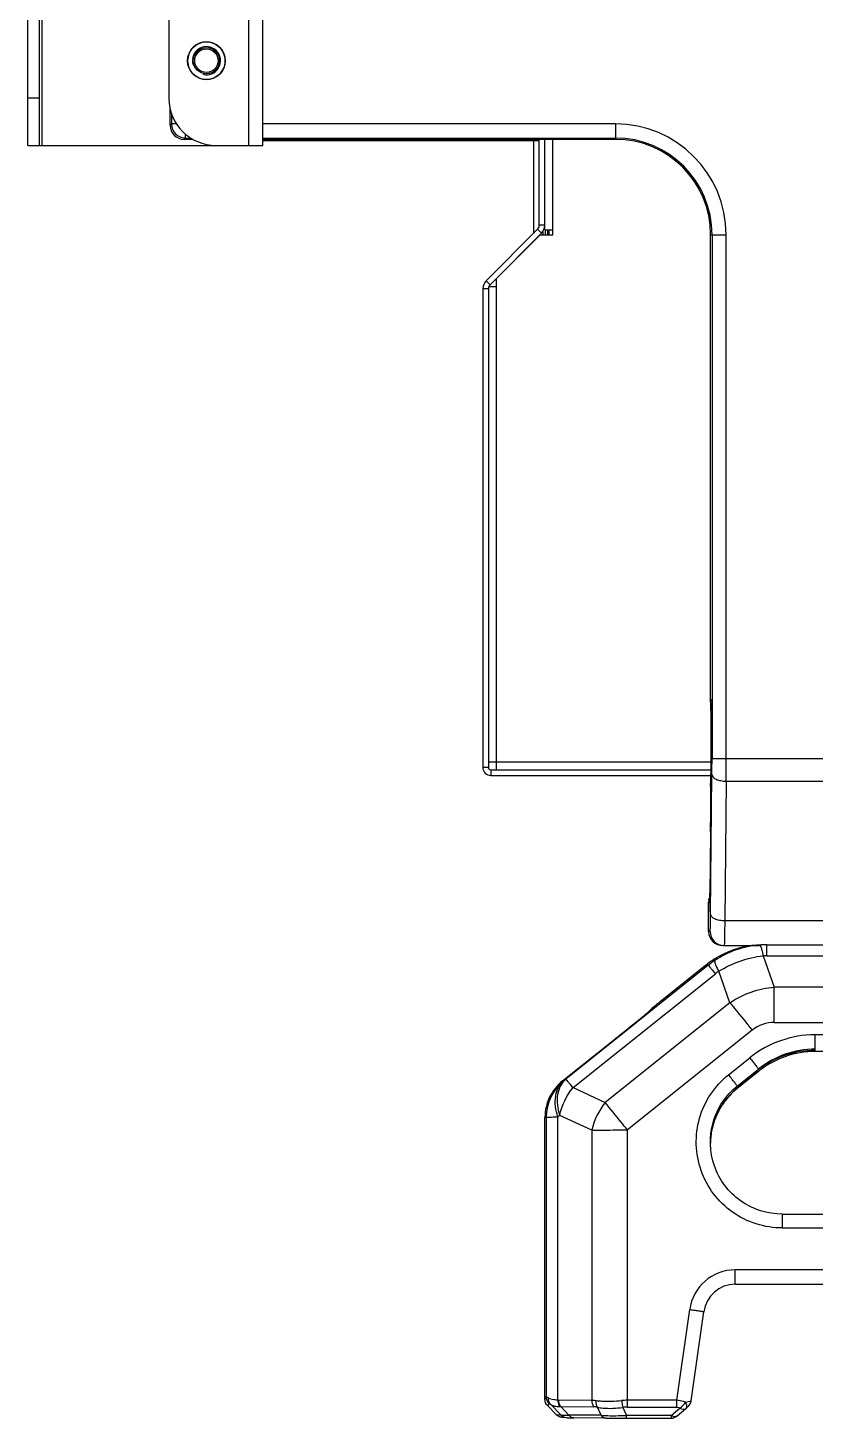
# Model space of a CAD drawing. Header units: millimetres. Extents: x 10297564 to 11610295, y -9287743 to -8409454.
# Drawn here: x 10505168 to 10508529, y -9102465 to -9096532 of the extents above; entities that cross this region are included whole.
import ezdxf

# ---------------------------------------------------------------- set-up
doc = ezdxf.new("R2010")
doc.units = ezdxf.units.MM
doc.header["$LTSCALE"] = 100
doc.layers.add('-0', color=7, linetype='Continuous')

# ---------------------------------------------------------------- blocks, each defined once
blk = doc.blocks.new('인버터 외형도')
at = {"layer": '-0', "linetype": 'Continuous'}
for p, q in [((102020.5, 38367.8), (102020.5, 43604.9)), ((102058.1, 38367.8), (102058.1, 43604.9)), ((102065.6, 43604.9), (102065.6, 38367.8)), ((102727.8, 38367.8), (102727.8, 43604.9)), ((102772.9, 38367.8), (102772.9, 43604.9)), ((102471.9, 43454.4), (102471.9, 38518.3)), ((102058.1, 38518.3), (102020.5, 38518.3)), ((102476, 38432.1), (102476, 38485.2)), ((102480.4, 38469.7), (102480.4, 38436.4)), ((102480.4, 38436.4), (102476, 38432.1)), ((102496.2, 38436.4), (102480.4, 38436.4)), ((102525.5, 38391.3), (102525.5, 38403.4)), ((103901.6, 38436.4), (102772.9, 38436.4)), ((103901.6, 38436.4), (103901.6, 38387)), ((102020.5, 38367.8), (102772.9, 38367.8)), ((102525.4, 38391.3), (102521.1, 38387)), ((102549.8, 38387), (102521.1, 38387)), ((102525.4, 38391.3), (102541.8, 38391.3)), ((102772.9, 38391.3), (103901.6, 38391.3)), ((103901.6, 38387), (102772.9, 38387)), ((102772.9, 38383), (103657.8, 38383)), ((103639.3, 38383), (103639.3, 38085.9)), ((103657.8, 38111.9), (103657.8, 38387)), ((103675.9, 38111.9), (103675.9, 38387)), ((103701.4, 38081.9), (103701.4, 38387)), ((103652.5, 38099.1), (103487.8, 37934.4)), ((103665.3, 38086.4), (103652.5, 38099.1)), ((103675.9, 38111.9), (103657.8, 38111.9)), ((103669.4, 38091.4), (103669.4, 38081.9)), ((103675.9, 38097), (103675.9, 38111.9)), ((103675.9, 38097), (103701.4, 38097)), ((103676.9, 38097), (103676.9, 38081.9)), ((103683.9, 38097), (103683.9, 38081.9)), ((103688.4, 38097), (103688.4, 38081.9)), ((103665.3, 38086.4), (103500.6, 37921.7)), ((103660.8, 38081.9), (103520.9, 37942)), ((103660.8, 38081.9), (103701.4, 38081.9)), ((104206.6, 38081.9), (104256.1, 38081.9)), ((104206.6, 36596.4), (104206.6, 38081.9)), ((104211, 38081.9), (104211, 36403.2)), ((104256.1, 36404.4), (104256.1, 38081.9)), ((103500.6, 37921.7), (103487.8, 37934.4)), ((103497, 37916.4), (103520.9, 37916.4)), ((103520.9, 36369.3), (103520.9, 37942)), ((103495.3, 37908.9), (103477.2, 37908.9)), ((103477.2, 37908.9), (103477.2, 36376.9)), ((103495.3, 37908.9), (103495.3, 36376.9)), ((104206.7, 36587.4), (104206.7, 36586.2)), ((104206.8, 36578.9), (104206.8, 36578.7)), ((104207, 36573.7), (104207, 36574.3)), ((104207, 36574.1), (104207, 36574.2)), ((104207, 36573.6), (104207, 36573.7)), ((104208.2, 36530.8), (104208.1, 36533.8)), ((104208.6, 36454.7), (104208.6, 36459.2)), ((104256.1, 36404.4), (104211, 36404.4)), ((104211, 36403.2), (104211, 36404.4)), ((104804.5, 36404.4), (104256.1, 36404.4)), ((103495.3, 36376.9), (103477.2, 36376.9)), ((103495.3, 36394.9), (104208.3, 36394.9)), ((103502.8, 36369.3), (104207.9, 36369.3)), ((103502.8, 36369.3), (103502.8, 36351.3)), ((104208.1, 36379.9), (104208.2, 36382.7)), ((103502.8, 36351.3), (104207.5, 36351.3)), ((104206.6, 35907.3), (104210.8, 36354.3)), ((104206.7, 36321.3), (104206.6, 36200.5)), ((104206.9, 36336.9), (104206.8, 36334.1)), ((104207, 36339.5), (104207, 36339.6)), ((104207, 36338.9), (104207, 36339.5)), ((104207, 36339.1), (104207, 36339.2)), ((104255.9, 36332.8), (104251.7, 35885.8)), ((104255.9, 36332.8), (104759.4, 36332.8)), ((104206.5, 36169.4), (104203.9, 35970.1)), ((104203.9, 35970.1), (104203.8, 35965.3)), ((104203.8, 35961.9), (104203.8, 35962.9)), ((104204, 35974), (104204, 35974.1)), ((104204, 35973.5), (104204, 35974)), ((104200.1, 35852), (104200.1, 35914.9)), ((104200.7, 35952.5), (104203.2, 35952.5)), ((104759.4, 35885.8), (104251.7, 35885.8)), ((104204.9, 35852), (104200.1, 35852)), ((104245.2, 35806.9), (104362.4, 35806.9)), ((104386.7, 35809.5), (107052.1, 35809.5)), ((104386.7, 35774.4), (104386.7, 35809.5)), ((104198.7, 35743.6), (103743.1, 35379.1)), ((104046.6, 35628.4), (104190.6, 35743.6)), ((104198.7, 35743.6), (104190.6, 35743.6)), ((104374.6, 35774), (104410.4, 35673.8)), ((104386.7, 35774.4), (104384.2, 35774.4)), ((104386.7, 35774.4), (105795.7, 35774.4)), ((103766, 35352.1), (104221.7, 35716.6)), ((104268.3, 35623.9), (104232.4, 35724.4)), ((105791.5, 35673.8), (104410.4, 35673.8)), ((104410.4, 35561), (104410.4, 35673.8)), ((104268.3, 35623.9), (103869.2, 35304.6)), ((104014.6, 35600.9), (104014.4, 35600.7)), ((104014.8, 35601.9), (104014.6, 35600.9)), ((104410.4, 35561), (105854.9, 35561)), ((104339.4, 35536), (103940.2, 35216.7)), ((106392.2, 35521.2), (104541.4, 35521.2)), ((104541.4, 35475.3), (104541.4, 35521.2)), ((103732.5, 35373.5), (103899.9, 35507.4)), ((104541.4, 35467.8), (104541.4, 35475.3)), ((105147.7, 35467.8), (104541.4, 35467.8)), ((104263.8, 35393.3), (104331.8, 35447.7)), ((103737, 35374.4), (103743.1, 35379.1)), ((104285.5, 35350.9), (104353.5, 35405.3)), ((104292, 35357.3), (104360, 35411.7)), ((104360, 35404.2), (104292, 35349.8)), ((104353.5, 35405.3), (104360, 35404.2)), ((103732.5, 35373.5), (103737, 35374.4)), ((103766, 35352.1), (103869.2, 35304.6)), ((104292, 35349.8), (104285.7, 35350.9)), ((103680.5, 35256.9), (103676.1, 35256.1)), ((103676.1, 34355), (103676.1, 35256.1)), ((103680.5, 35256.9), (103680.5, 34362.5)), ((103723.3, 35263.3), (103717.3, 35258.6)), ((103717.3, 34353.2), (103717.3, 35258.6)), ((103826.5, 35215.8), (103723.3, 35263.3)), ((103826.5, 35215.8), (103826.5, 34352)), ((103940.2, 34329.9), (103940.2, 35216.7)), ((104435.8, 34947.4), (106392.2, 34947.4)), ((104435.8, 34947.4), (104435.8, 34903)), ((104435.8, 34903), (106392.2, 34903)), ((106602.6, 34768.9), (104285.6, 34768.9)), ((104285.6, 34723), (104285.6, 34768.9)), ((104285.6, 34723), (106602.6, 34723)), ((104098.9, 34351.6), (104139.7, 34642)), ((104144.4, 34350), (104184.4, 34635)), ((103676.1, 34355), (103680.5, 34362.5)), ((103720, 34353), (103826.5, 34352)), ((103684.9, 34333.8), (103689.4, 34341.3)), ((103712.2, 34306.5), (103684.9, 34333.8)), ((103727.1, 34304.8), (103694.6, 34338.2)), ((103726.6, 34331.5), (103833, 34330.4)), ((103726.6, 34331.5), (103752.8, 34304.4)), ((103855.9, 34303.4), (103844, 34329.3)), ((103925.3, 34328.9), (103937.2, 34303.1)), ((104098.9, 34351.6), (103940.2, 34351.6)), ((103940.2, 34329.9), (104098.9, 34329.9)), ((104079.9, 34303.1), (104107.8, 34326.7)), ((104098.9, 34329.9), (104098.9, 34351.6)), ((104099.3, 34301.3), (104127.2, 34324.9)), ((104126, 34345.8), (104144.4, 34350)), ((104127.2, 34324.9), (104127.8, 34325.4)), ((104127.8, 34325.4), (104130.6, 34327.9)), ((103712.2, 34306.5), (103727.1, 34304.8)), ((103730.2, 34297.8), (103745, 34296.1)), ((103855.9, 34303.4), (103752.8, 34304.4)), ((103755.7, 34295.7), (103760.8, 34295.6)), ((103760.4, 34295.6), (103768.2, 34295.5)), ((103760.8, 34295.6), (103768.8, 34295.5)), ((103872.1, 34294.5), (103769.1, 34295.5)), ((104079.9, 34303.1), (103937.2, 34303.1)), ((103937.2, 34294.2), (103937.2, 34303.1)), ((103937.2, 34294.2), (104079.9, 34294.2)), ((104079.9, 34303.1), (104079.9, 34294.2))]:
    blk.add_line(p, q, dxfattribs=at)
for points in [[(104207, 36573.7), (104207.3, 36568.3), (104207.7, 36556.7), (104208, 36540.4), (104208.3, 36519.9), (104208.5, 36496.2), (104208.6, 36470.4), (104208.6, 36443.9), (104208.5, 36418)], [(104208.5, 36418), (104208.3, 36394.1), (104208, 36373.4), (104207.7, 36356.9)], [(104207.7, 36356.9), (104207.3, 36345.2), (104207, 36339.6)], [(104206.8, 36334.1), (104206.8, 36332.5), (104206.7, 36328.5)], [(104206.7, 36328.5), (104206.7, 36326.2), (104206.7, 36321.3)], [(104207, 36339.5), (104207, 36339.4), (104206.9, 36338.7), (104206.9, 36337.9), (104206.9, 36336.9)], [(104203.6, 35958.1), (104203.6, 35956.8), (104203.5, 35955.8), (104203.5, 35955), (104203.5, 35954.4), (104203.4, 35954), (104203.4, 35953.9)], [(104203.8, 35965.3), (104203.7, 35961.2), (104203.7, 35959.5), (104203.6, 35958.1)], [(104098.9, 34329.9), (104099.3, 34329.8), (104099.7, 34329.8), (104100, 34329.8), (104100.3, 34329.8), (104100.7, 34329.8), (104101, 34329.7)], [(104130.6, 34327.9), (104133, 34330.2), (104134.9, 34331.9), (104136.9, 34334), (104139.2, 34336.8), (104141, 34339.8), (104142.6, 34343.2), (104143.8, 34347.1), (104144.4, 34350)], [(103745, 34296.1), (103746.5, 34296), (103747.7, 34295.9), (103748.9, 34295.9), (103750.2, 34295.8), (103751.8, 34295.8), (103755.7, 34295.7)], [(103746.5, 34296), (103747.8, 34295.9), (103749.2, 34295.9), (103750.7, 34295.8), (103752.6, 34295.8)], [(103752.6, 34295.8), (103754.8, 34295.7), (103760.4, 34295.6)]]:
    blk.add_lwpolyline(points, dxfattribs=at)
for radius in [60.2, 42.1, 37.6]:
    blk.add_circle((102592.3, 38638.7), radius, dxfattribs=at)
for centre, radius, start, end in [((102592.3, 38638.7), 60.2, 134.4086, 179.2495), ((102592.3, 38638.7), 45.1, 255, 195), ((102592.3, 38638.7), 60.2, 46.58, 133.8183), ((102592.3, 38638.7), 60.2, 0.7451, 46.1515), ((102592.3, 38638.7), 60.2, 180.7451, 226.1515), ((102592.3, 38638.7), 60.2, 314.4086, 359.2495), ((102592.3, 38638.7), 60.2, 226.58, 313.8183), ((102622.4, 38518.3), 150.5, 180, 270), ((102521.1, 38432.1), 45.1, 179.9836, 269.9199), ((102525.5, 38436.5), 45.1, 180.0054, 269.8982), ((103901.6, 38081.9), 354.5, 0, 90), ((103901.6, 38081.9), 309.4, 0, 90), ((103901.6, 38081.9), 305.1, 0, 90), ((103639.7, 38111.9), 18.1, 315, 0), ((103639.7, 38111.9), 36.1, 315, 0), ((103513.3, 37908.9), 36.1, 135, 180), ((103513.3, 37908.9), 18.1, 135, 180), ((105404.5, 36596.2), 1197.8, 179.9927, 180.4217), ((104145, 36569.3), 62.2, 4.5103, 4.6326), ((98150.9, 36454.9), 6057.7, 359.49759, 359.99844), ((100272.5, 36436.1), 3936, 359.2233, 359.5005), ((99000.9, 36402.3), 5210.1, 359.4719, 0.0095), ((99009, 36402.3), 5202, 359.4715, 0.01), ((92901.8, 36403.7), 11354.3, 359.64235, 0.00345), ((103502.8, 36376.9), 25.6, 180, 270), ((103502.8, 36376.9), 7.52, 180, 270), ((104144.3, 36344), 62.8, 355.3677, 355.5314), ((101833.5, 36198.5), 2373.2, 359.2966, 0.0486), ((104104.4, 35960.4), 99.2, 356.9149, 357.1798), ((104129.5, 35959), 74.1, 356.4998, 356.9209), ((103223.4, 35985.4), 980.7, 358.6869, 359.3068), ((104243.4, 35852), 43.3, 180.0023, 181.6226), ((104250.1, 35852), 45.1, 179.9781, 269.9159), ((104386.7, 35508.7), 300.8, 90.9645, 94.6416), ((104378, 35509.3), 300, 127.3703, 128.6553), ((104378.9, 35508.2), 301.4, 122.3203, 127.3679), ((104385.6, 35509.9), 299.2, 123.5771, 128.6549), ((104386.7, 35624.4), 150.1, 90.9743, 94.6572), ((104314.2, 35600.9), 148.2, 123.5314, 128.6611), ((104541.4, 35185.7), 335.5, 89.9998, 128.6546), ((104541.4, 35184.9), 290.4, 89.9995, 128.6547), ((104541.4, 35170.5), 300.8, 89.9971, 126.9712), ((104541.4, 35177.4), 290.4, 89.9974, 127.8684), ((104541.4, 35177.4), 290.4, 89.9973, 127.8695), ((104540.2, 35171.9), 298.9, 126.9577, 128.6547), ((104540, 35179.2), 288.1, 127.8604, 128.6553), ((104540, 35179.2), 288.1, 127.8617, 128.6553), ((103831, 35256.9), 150.5, 128.6685, 179.9845), ((104435.8, 35170), 230.2, 129.5679, 170.499), ((104436.4, 35169.4), 231.1, 128.6799, 142.1549), ((104434.6, 35171.5), 228.3, 128.6558, 129.5773), ((104436.1, 35169.8), 230.6, 146.5836, 155.7045), ((104435.6, 35170.1), 230, 142.1801, 146.5806), ((103826, 35256.1), 149.9, 179.5544, 179.9988), ((104435.7, 35170), 230.1, 160.9698, 169.2624), ((104436.1, 35169.9), 230.5, 155.7173, 160.9673), ((104436.2, 35170), 230.6, 172.2712, 180.0135), ((104436.6, 35169.9), 231, 169.2744, 174.8356), ((104434.7, 35170.2), 229.1, 170.4956, 172.2637), ((104435.8, 35170), 230.2, 174.8334, 179.0564), ((104436.1, 35170), 230.5, 180.0146, 181.3608), ((104285.6, 34621.5), 147.4, 89.997, 172.005), ((104285.6, 34620.7), 102.2, 89.9949, 172.0038), ((103940.2, 34163.1), 188.5, 89.9979, 95.6661), ((103940.2, 34208.4), 121.5, 90.0023, 97.0435), ((103733.6, 34327.9), 30.3, 252.9264, 263.6476), ((103916.4, 38803.3), 4509.1, 269.4376, 269.7982), ((103935.3, 42994.1), 8699.9, 269.77077, 270.01243), ((104079.9, 34324.4), 30.1, 269.9968, 277.9661), ((104079.9, 34324.4), 30.1, 277.9759, 286.3593)]:
    blk.add_arc(centre, radius, start, end, dxfattribs=at)
blk.add_ellipse((104073.6, 35648.9), major_axis=(58.8, 47), ratio=0.012545, start_param=8.321874, end_param=9.409495, dxfattribs=at)
for points, knots in [([(104206.8, 36579.7), (104206.8, 36580.9), (104206.7, 36586.5), (104206.6, 36592), (104206.6, 36596.4)], [0, 0, 0, 0, 0.211689, 1, 1, 1, 1]), ([(104206.7, 36586.2), (104206.7, 36585.5), (104206.7, 36583.1), (104206.8, 36580.6), (104206.8, 36578.9)], [0, 0, 0, 0, 0.28041, 1, 1, 1, 1]), ([(104206.8, 36578.7), (104206.8, 36578.2), (104206.8, 36576.7), (104206.9, 36575.3), (104207, 36574.3)], [0, 0, 0, 0, 0.338954, 1, 1, 1, 1]), ([(104208.1, 36533.8), (104208.1, 36538.4), (104207.8, 36551.9), (104207.7, 36565.3), (104207, 36574.1)], [0, 0, 0, 0, 0.346947, 1, 1, 1, 1]), ([(104208.6, 36459.2), (104208.6, 36465.6), (104208.6, 36489.5), (104208.4, 36513.4), (104208.2, 36530.8)], [0, 0, 0, 0, 0.267874, 1, 1, 1, 1]), ([(104207.4, 36348.8), (104207.5, 36350.8), (104207.8, 36361.2), (104208, 36371.6), (104208.1, 36379.9)], [0, 0, 0, 0, 0.199593, 1, 1, 1, 1]), ([(104206.6, 36316.9), (104206.6, 36318.6), (104206.7, 36324.5), (104206.7, 36330.4), (104206.8, 36334.6)], [0, 0, 0, 0, 0.285882, 1, 1, 1, 1]), ([(104206.8, 36334.6), (104206.8, 36335.1), (104206.9, 36336.6), (104206.9, 36338), (104207, 36338.9)], [0, 0, 0, 0, 0.337648, 1, 1, 1, 1]), ([(104207, 36339.2), (104207, 36339.8), (104207.2, 36343), (104207.4, 36346.2), (104207.4, 36348.8)], [0, 0, 0, 0, 0.184839, 1, 1, 1, 1]), ([(104210.8, 36354.3), (104211, 36347.6), (104222.9, 36338.5), (104239.2, 36334.1), (104250.2, 36332.9), (104255.9, 36332.8)], [0, 0, 0, 0, 0.383359, 0.673973, 1, 1, 1, 1]), ([(104201, 35954.4), (104201, 35954.7), (104201.6, 35956.2), (104202.6, 35957.6), (104203.6, 35958.4)], [0, 0, 0, 0, 0.204931, 1, 1, 1, 1]), ([(104203.2, 35952.5), (104203.4, 35952.5), (104203.3, 35953.5), (104203.4, 35954), (104203.5, 35954.5)], [0, 0, 0, 0, 0.257251, 1, 1, 1, 1]), ([(104203.5, 35955.5), (104203.6, 35955.9), (104203.6, 35958.1), (104203.7, 35960.2), (104203.8, 35961.9)], [0, 0, 0, 0, 0.200525, 1, 1, 1, 1]), ([(104200.7, 35952.5), (104200.5, 35952.5), (104200.8, 35950.9), (104200.3, 35949.4), (104200.4, 35945.6), (104200.2, 35941.2), (104200.2, 35935.5), (104200.1, 35926.6), (104200.1, 35919.6), (104200.1, 35914.9)], [0, 0, 0, 0, 0.019711, 0.076662, 0.168846, 0.293085, 0.44452, 0.617949, 1, 1, 1, 1]), ([(104200.1, 35914.9), (104200.1, 35918.2), (104200.1, 35929.3), (104200.2, 35940.4), (104200.4, 35948.1)], [0, 0, 0, 0, 0.300866, 1, 1, 1, 1]), ([(104204.9, 35852), (104205.3, 35852), (104205, 35854), (104205.6, 35856.2), (104205.6, 35861.2), (104205.9, 35867.4), (104206.1, 35875.4), (104206.4, 35888.9), (104206.5, 35899.7), (104206.6, 35907.3)], [0, 0, 0, 0, 0.01783, 0.069229, 0.153579, 0.269544, 0.415031, 0.587763, 1, 1, 1, 1]), ([(104251.7, 35885.8), (104246, 35885.9), (104235, 35887), (104218.7, 35891.5), (104206.8, 35900.5), (104206.6, 35907.3)], [0, 0, 0, 0, 0.326027, 0.616641, 1, 1, 1, 1]), ([(104251.7, 35885.8), (104251.6, 35875), (104251.5, 35859.5), (104251.2, 35840.3), (104251.1, 35828.8), (104250.7, 35820), (104250.9, 35812.8), (104250, 35809.8), (104250.5, 35806.9), (104250.1, 35806.9)], [0, 0, 0, 0, 0.412427, 0.585237, 0.730782, 0.84678, 0.931121, 0.982447, 1, 1, 1, 1]), ([(104200.1, 35850.8), (104200.4, 35839.5), (104210.3, 35816.2), (104233.8, 35806.9), (104245.2, 35806.9)], [0, 0, 0, 0, 0.500099, 1, 1, 1, 1]), ([(104362.4, 35808.5), (104363.5, 35808.6), (104366.2, 35805.1), (104368.6, 35798.7), (104371.8, 35787.6), (104373.6, 35778.9), (104374.6, 35774)], [0, 0, 0, 0, 0.092024, 0.286642, 0.591619, 1, 1, 1, 1]), ([(104198.7, 35743.6), (104199.6, 35743.4), (104201.3, 35740.2), (104206.1, 35735.8), (104212.9, 35726.9), (104218.5, 35720.4), (104221.7, 35716.6)], [0, 0, 0, 0, 0.072199, 0.267164, 0.579655, 1, 1, 1, 1]), ([(104220.1, 35759.2), (104219.3, 35758.4), (104219.5, 35754.1), (104221.7, 35747.5), (104226.1, 35736.8), (104230.1, 35728.9), (104232.4, 35724.4)], [0, 0, 0, 0, 0.094093, 0.290338, 0.594658, 1, 1, 1, 1]), ([(103899.9, 35507.4), (103912.3, 35517.4), (103950.7, 35548.3), (103989.4, 35579.1), (104014.6, 35600.9)], [0, 0, 0, 0, 0.323758, 1, 1, 1, 1]), ([(104268.3, 35623.9), (104273.3, 35617.9), (104297.1, 35588.8), (104320.7, 35559.4), (104339.4, 35536)], [0, 0, 0, 0, 0.205712, 1, 1, 1, 1]), ([(104331.8, 35447.7), (104335.4, 35443.2), (104342.1, 35434.8), (104349.9, 35425), (104354.9, 35418.4), (104357.7, 35415.1), (104358.9, 35412.9), (104360, 35412), (104360, 35411.7)], [0, 0, 0, 0, 0.378538, 0.701389, 0.826135, 0.919622, 0.9783, 1, 1, 1, 1]), ([(103743.1, 35379.1), (103728.9, 35367.4), (103709.4, 35326.8), (103716.3, 35284.8), (103723.3, 35263.3)], [0, 0, 0, 0, 0.448939, 1, 1, 1, 1]), ([(103766, 35352.1), (103762.9, 35355.9), (103757.3, 35362.5), (103750.5, 35371.3), (103745.7, 35375.7), (103743.9, 35379), (103743.1, 35379.1)], [0, 0, 0, 0, 0.420346, 0.732837, 0.927802, 1, 1, 1, 1]), ([(104435.8, 34903), (104380.1, 34903), (104265.7, 34939), (104159.2, 35081.3), (104153.5, 35259), (104220.3, 35358.5), (104263.8, 35393.3)], [0, 0, 0, 0, 0.250021, 0.500018, 0.750002, 1, 1, 1, 1]), ([(104292, 35357.3), (104292, 35357.6), (104290.9, 35358.5), (104289.7, 35360.7), (104286.9, 35364), (104281.9, 35370.6), (104274.1, 35380.4), (104267.4, 35388.8), (104263.8, 35393.3)], [0, 0, 0, 0, 0.0217, 0.080378, 0.173865, 0.298611, 0.621462, 1, 1, 1, 1]), ([(104353, 35405.9), (104353.1, 35405.8), (104353.3, 35405.6), (104353.4, 35405.4), (104353.5, 35405.3)], [0, 0, 0, 0, 0.730818, 1, 1, 1, 1]), ([(103717.3, 35258.6), (103710.2, 35280), (103703.3, 35322.1), (103722.8, 35362.7), (103737, 35374.4)], [0, 0, 0, 0, 0.551051, 1, 1, 1, 1]), ([(104435.8, 34947.4), (104389.2, 34947.4), (104293.6, 34977.5), (104204.5, 35096.4), (104199.8, 35245), (104255.6, 35328.2), (104292, 35357.3)], [0, 0, 0, 0, 0.250027, 0.500026, 0.750005, 1, 1, 1, 1]), ([(103940.2, 35216.7), (103933.6, 35225.1), (103910, 35254.4), (103886.3, 35283.7), (103869.2, 35304.6)], [0, 0, 0, 0, 0.282648, 1, 1, 1, 1]), ([(103680.5, 35256.9), (103681.4, 35257.4), (103685, 35257.2), (103692, 35258.1), (103703.4, 35258.2), (103712.2, 35258.5), (103717.3, 35258.6)], [0, 0, 0, 0, 0.079637, 0.276991, 0.586957, 1, 1, 1, 1]), ([(103826.5, 35215.8), (103834.3, 35216), (103872.2, 35216.6), (103910.1, 35216.7), (103940.2, 35216.7)], [0, 0, 0, 0, 0.207069, 1, 1, 1, 1]), ([(104139.7, 34642), (104145.4, 34641.2), (104155.9, 34639.7), (104168.4, 34637.9), (104176.3, 34636.5), (104180.7, 34636), (104182.6, 34635.1), (104184.4, 34635.3), (104184.4, 34635)], [0, 0, 0, 0, 0.381802, 0.705754, 0.830181, 0.922783, 0.980059, 1, 1, 1, 1]), ([(103680.5, 34362.5), (103680.6, 34362.5), (103680.6, 34362.6), (103680.7, 34362.6), (103680.7, 34362.6)], [0, 0, 0, 0, 0.476898, 1, 1, 1, 1]), ([(103680.7, 34362.6), (103681.4, 34362.9), (103683.8, 34361.4), (103685.7, 34360.5), (103687.1, 34359.6)], [0, 0, 0, 0, 0.307842, 1, 1, 1, 1]), ([(103687.1, 34359.6), (103688.4, 34358.9), (103695.2, 34355.7), (103702.7, 34354.5), (103708.6, 34353.9)], [0, 0, 0, 0, 0.199686, 1, 1, 1, 1]), ([(103717.3, 34353.2), (103717.2, 34351.2), (103717.4, 34343.6), (103720, 34335.9), (103723.3, 34331.4)], [0, 0, 0, 0, 0.263536, 1, 1, 1, 1]), ([(103689.4, 34341.3), (103689.4, 34341.3), (103689.4, 34341.3), (103689.5, 34341.3), (103689.5, 34341.4)], [0, 0, 0, 0, 0.488925, 1, 1, 1, 1]), ([(103689.5, 34341.4), (103690.1, 34341.5), (103692, 34340), (103693.5, 34339.1), (103694.6, 34338.2)], [0, 0, 0, 0, 0.301149, 1, 1, 1, 1]), ([(103694.6, 34338.2), (103695.8, 34337.3), (103702, 34333.7), (103709.4, 34332.5), (103715, 34331.9)], [0, 0, 0, 0, 0.206354, 1, 1, 1, 1]), ([(103844, 34329.3), (103843.1, 34330.7), (103840.1, 34337.5), (103839.6, 34345.2), (103840.2, 34350.9)], [0, 0, 0, 0, 0.228911, 1, 1, 1, 1]), ([(103840.2, 34350.9), (103846.1, 34350), (103873.2, 34347.5), (103900.5, 34348.6), (103921.6, 34350.6)], [0, 0, 0, 0, 0.221364, 1, 1, 1, 1]), ([(103844, 34329.3), (103849.9, 34328.1), (103876.9, 34324.4), (103904.4, 34325.9), (103925.3, 34328.9)], [0, 0, 0, 0, 0.223731, 1, 1, 1, 1]), ([(103921.6, 34350.6), (103921.8, 34348.6), (103922.8, 34341.4), (103924, 34334.1), (103925.3, 34328.9)], [0, 0, 0, 0, 0.274045, 1, 1, 1, 1]), ([(104126, 34345.8), (104124.1, 34346.5), (104115.2, 34349.3), (104106, 34350.9), (104098.9, 34351.6)], [0, 0, 0, 0, 0.226594, 1, 1, 1, 1]), ([(104107.8, 34326.7), (104109.6, 34325.7), (104115.4, 34322.6), (104123.7, 34322), (104127.2, 34324.9)], [0, 0, 0, 0, 0.315632, 1, 1, 1, 1]), ([(104129.7, 34328.4), (104130.1, 34329.5), (104130.8, 34335.6), (104128.4, 34341.6), (104126, 34345.8)], [0, 0, 0, 0, 0.19415, 1, 1, 1, 1]), ([(103727.1, 34304.8), (103729.7, 34303.9), (103738.6, 34304.2), (103747.1, 34304.2), (103752.8, 34304.4)], [0, 0, 0, 0, 0.32643, 1, 1, 1, 1]), ([(103752.8, 34304.4), (103753.8, 34303.1), (103757.9, 34298.4), (103764.2, 34295.6), (103768.8, 34295.5)], [0, 0, 0, 0, 0.271726, 1, 1, 1, 1]), ([(103855.9, 34303.4), (103858.6, 34303.2), (103870.5, 34302.5), (103882.5, 34302.2), (103891.8, 34302.2)], [0, 0, 0, 0, 0.223293, 1, 1, 1, 1]), ([(103855.9, 34303.4), (103856.9, 34302), (103861.1, 34297.3), (103867.5, 34294.5), (103872.1, 34294.5)], [0, 0, 0, 0, 0.272057, 1, 1, 1, 1]), ([(103891.8, 34302.2), (103895.4, 34302.2), (103910.6, 34302.2), (103925.7, 34302.7), (103937.2, 34303.1)], [0, 0, 0, 0, 0.239616, 1, 1, 1, 1]), ([(104099.3, 34301.3), (104098.2, 34300.5), (104091.9, 34297.4), (104084.5, 34300.4), (104079.9, 34303.1)], [0, 0, 0, 0, 0.203625, 1, 1, 1, 1])]:
    blk.add_open_spline(points, degree=3, knots=knots, dxfattribs=at)
for points in [[(104206.9, 36576), (104206.8, 36577.2), (104206.8, 36578.5), (104206.8, 36579.7)], [(104207, 36573.7), (104206.9, 36574.5), (104206.9, 36575.2), (104206.9, 36576)], [(104200.7, 35952.5), (104200.7, 35953.7), (104201.1, 35955), (104201.7, 35956.1)], [(104201.7, 35956.1), (104202.1, 35957), (104202.8, 35957.7), (104203.5, 35958.3)], [(104347.4, 35807.9), (104301.9, 35803.1), (104256.4, 35787.4), (104217.7, 35762.9)], [(104362.4, 35808.5), (104312.4, 35804.5), (104262, 35787), (104220.1, 35759.2)], [(104386.7, 35809.5), (104385, 35809.5), (104383.4, 35809.5), (104381.7, 35809.4)], [(104232.4, 35724.4), (104275, 35750.9), (104324.7, 35768.3), (104374.6, 35774)], [(104268.3, 35623.9), (104309.7, 35652.4), (104360.4, 35670.2), (104410.4, 35673.8)], [(104410.4, 35561), (104385.3, 35561), (104359, 35551.7), (104339.4, 35536)], [(103732.5, 35373.5), (103715.1, 35359.6), (103700.6, 35341.3), (103690.9, 35321.2)], [(103723.3, 35263.3), (103730, 35295.5), (103745, 35326.9), (103766, 35352.1)], [(103690.9, 35321.2), (103681.4, 35301.5), (103676.2, 35279.1), (103676.1, 35257.2)], [(103869.2, 35304.6), (103848.1, 35279.4), (103833.1, 35248), (103826.5, 35215.8)], [(103684.9, 34333.8), (103679.4, 34339.2), (103676.1, 34347.4), (103676.1, 34355)], [(103689.4, 34341.3), (103683.9, 34346.7), (103680.5, 34354.8), (103680.5, 34362.5)], [(103694.6, 34338.2), (103689.4, 34343.7), (103686.6, 34352.1), (103687.1, 34359.6)], [(103708.6, 34353.9), (103711.5, 34353.6), (103714.4, 34353.3), (103717.3, 34353.2)], [(103717.3, 34353.2), (103718.2, 34353.1), (103719.1, 34353), (103720, 34353.1)], [(103726.6, 34331.5), (103722.1, 34337.5), (103719.9, 34345.5), (103720, 34353)], [(103833, 34330.4), (103828.5, 34336.4), (103826.4, 34344.4), (103826.5, 34352)], [(103826.5, 34352), (103831.1, 34351.9), (103835.6, 34351.5), (103840.2, 34350.9)], [(103715, 34331.9), (103717.8, 34331.6), (103720.5, 34331.5), (103723.3, 34331.4)], [(103723.3, 34331.4), (103724.4, 34331.4), (103725.5, 34331.4), (103726.6, 34331.5)], [(103844, 34329.3), (103840.4, 34329.9), (103836.7, 34330.4), (103833, 34330.4)], [(104101, 34329.7), (104103.5, 34329.4), (104105.9, 34328.3), (104107.8, 34326.7)], [(104107.8, 34326.7), (104115.3, 34331.2), (104121.7, 34338.1), (104126, 34345.8)], [(104127.8, 34325.4), (104128.7, 34326.2), (104129.3, 34327.3), (104129.7, 34328.4)], [(103712.2, 34306.5), (103715.6, 34303), (103720, 34300.4), (103724.7, 34298.9)], [(103727.1, 34304.8), (103731.8, 34300.1), (103738.4, 34296.9), (103745, 34296.1)], [(104099.3, 34301.3), (104096.1, 34298.7), (104092.3, 34296.6), (104088.4, 34295.5)]]:
    blk.add_open_spline(points, degree=3, dxfattribs=at)

msp = doc.modelspace()

# ---------------------------------------------------------------- block references
at = {"xscale": 1.333333333333333, "yscale": 1.333333333333333, "zscale": 1.333333333333333}
msp.add_blockref('인버터 외형도', (10369140.6, -9148191), dxfattribs=at)

doc.saveas('drawing.dxf')
